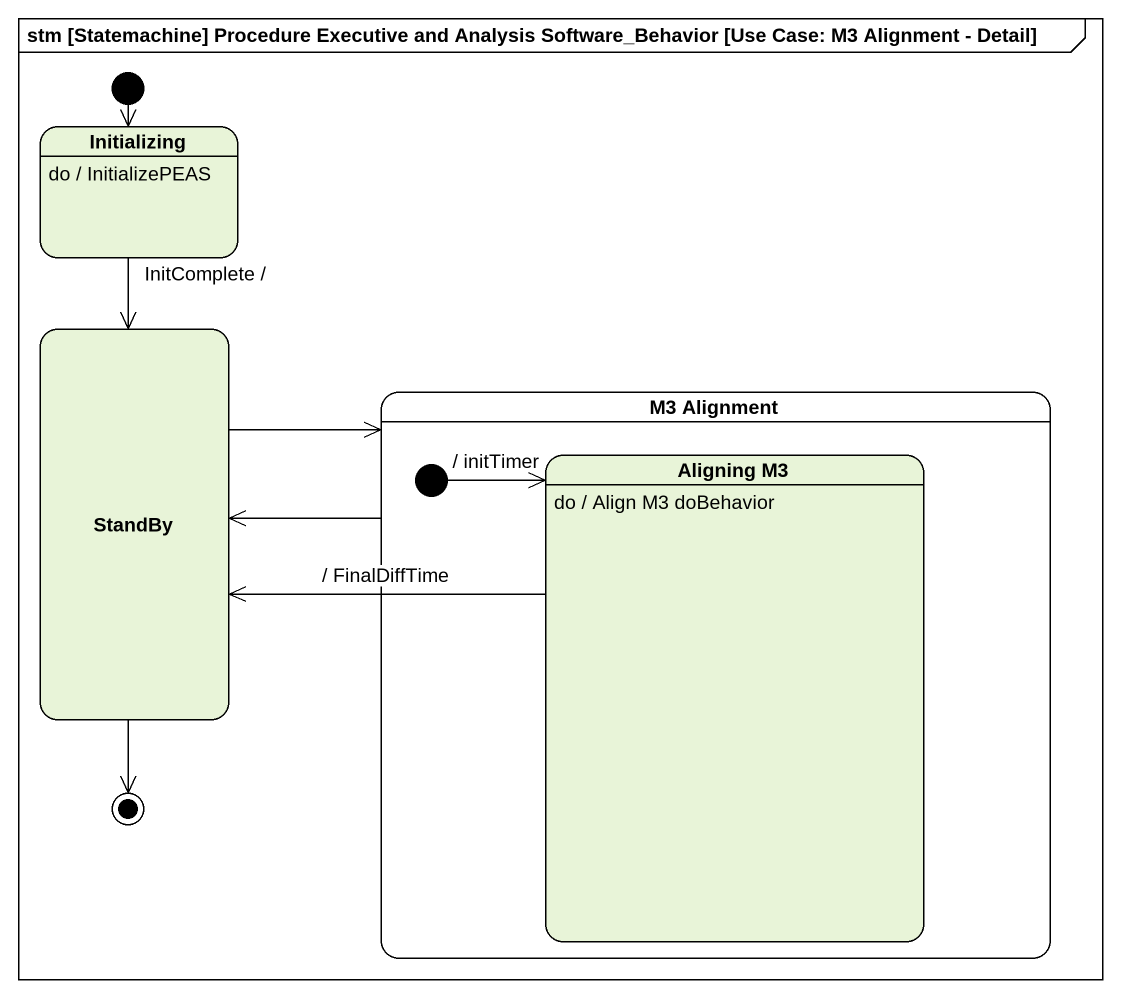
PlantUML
@startuml
mainframe stm [Statemachine] Procedure Executive and Analysis Software_Behavior [Use Case: M3 Alignment - Detail]
hide empty description
state Initializing
Initializing : do / InitializePEAS
state StandBy
state "M3 Alignment" as M3_Alignment {
  state "Aligning M3" as Aligning_M3
  Aligning_M3 : do / Align M3 doBehavior
  [*] --> Aligning_M3 : / initTimer
}
[*] --> Initializing
Initializing --> StandBy : InitComplete /
StandBy -right-> M3_Alignment
M3_Alignment -left-> StandBy
Aligning_M3 -left-> StandBy : / FinalDiffTime
StandBy --> [*]
@enduml
